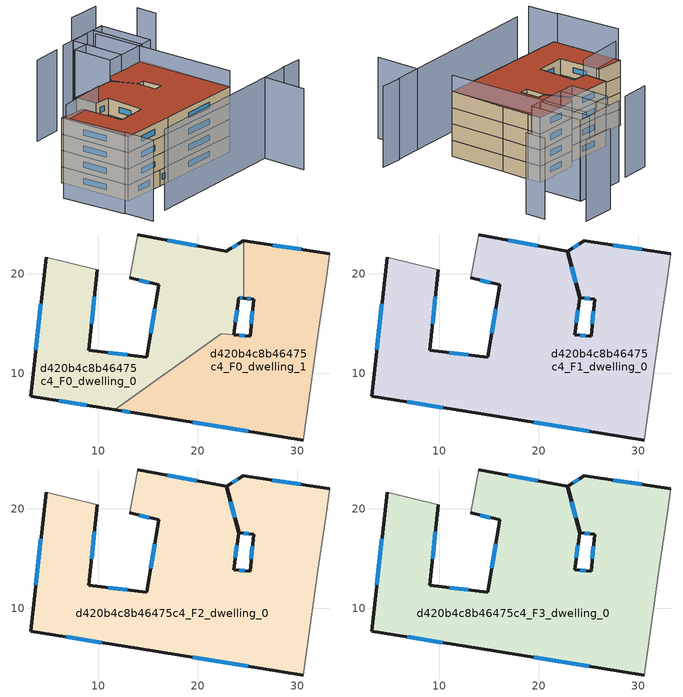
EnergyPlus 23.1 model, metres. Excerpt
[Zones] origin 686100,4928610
d420b4c8b46475c4_F0_dwelling_0
 floor ground (EU_floor_Construction): 24.59,23.3 24.66,23.29 24.66,17.53 24.14,17.59 23.61,13.87 22.37,13.98 11.68,6.32 3.23,7.7 4.76,21.63 9.89,20.38 9.07,12.29 14.88,11.62 16.08,18.87 13.19,19.57 13.96,23.89 22.9,22.25 z0
 wall outside (EU_wall_Construction): 4.76,21.63 3.23,7.7 11.68,6.32 / 13.19,19.57 16.08,18.87 14.88,11.62 9.07,12.29 9.89,20.38 / 24.59,23.3 22.9,22.25 13.96,23.89 / 23.61,13.87 24.14,17.59 24.66,17.53 z0:3
 wall adiabatic (EU_wall_Construction): 9.89,20.38 4.76,21.63 / 13.96,23.89 13.19,19.57 / 24.66,23.29 24.59,23.3 z0:3
 wall to d420b4c8b46475c4_F0_dwelling_1 (EU_wall_Construction): 24.66,17.53 24.66,23.29 / 22.37,13.98 23.61,13.87 / 11.68,6.32 22.36,13.98 z0:3
 window (EU_Window_Construction): 6.05,7.24 8.86,6.78 / 4.25,16.98 3.74,12.34 / 9.34,14.98 9.62,17.68 / 12.94,11.84 11.01,12.06 / 15.68,16.45 15.28,14.03 / 14.15,19.33 15.12,19.1 / 19.92,22.79 16.94,23.34 / 24.03,22.95 23.46,22.6 / 24.31,17.57 24.48,17.55 / 23.79,15.11 23.96,16.35 z1:2
 roof outside (EU_roof_Construction): 24.13,17.52 24.14,17.59 24.17,17.58 22.92,22.26 22.9,22.25 22.87,22.25 z3
d420b4c8b46475c4_F0_dwelling_1
 floor ground (EU_floor_Construction): 33.28,22.01 32.94,19.45 32.13,14.06 30.63,3.28 13.94,5.96 11.68,6.32 22.36,13.97 25.27,13.72 25.63,17.44 24.66,17.53 24.66,23.29 z0
 wall outside (EU_wall_Construction): 24.66,17.53 25.63,17.44 25.27,13.72 23.61,13.87 / 33.28,22.01 24.66,23.29 / 11.68,6.32 13.94,5.96 30.63,3.28 z0:3
 wall adiabatic (EU_wall_Construction): 30.63,3.28 32.13,14.06 32.94,19.45 33.28,22.01 z0:3
 window (EU_Window_Construction): 25.51,16.2 25.39,14.96 / 24.98,17.5 25.31,17.47 / 30.41,22.44 27.53,22.87 / 19.5,5.06 25.07,4.17 / 12.43,6.2 13.19,6.08 / 24.72,13.77 24.16,13.82 z1:2
d420b4c8b46475c4_F1_dwelling_0
 floor to d420b4c8b46475c4_F0_dwelling_0 (EU_floor_Construction): 22.87,22.25 24.13,17.52 23.61,13.87 22.37,13.98 11.68,6.32 3.23,7.7 4.76,21.63 9.89,20.38 9.07,12.29 14.88,11.62 16.08,18.87 13.19,19.57 13.96,23.89 z3; 24.66,23.29 24.66,17.53 24.17,17.58 22.92,22.26 24.59,23.3 z3
 floor to d420b4c8b46475c4_F0_dwelling_1 (EU_floor_Construction): 33.28,22.01 32.94,19.45 32.13,14.06 30.63,3.28 13.94,5.96 11.68,6.32 22.36,13.97 25.27,13.72 25.63,17.44 24.66,17.53 24.66,23.29 z3
 wall outside (EU_wall_Construction): 4.76,21.63 3.23,7.7 13.94,5.96 30.63,3.28 / 13.19,19.57 16.08,18.87 14.88,11.62 9.07,12.29 9.89,20.38 / 24.17,17.58 25.63,17.44 25.27,13.72 23.61,13.87 24.13,17.52 22.87,22.25 13.96,23.89 / 24.17,17.58 22.92,22.26 / 33.28,22.01 24.59,23.3 22.92,22.26 z3:6
 wall adiabatic (EU_wall_Construction): 9.89,20.38 4.76,21.63 / 13.96,23.89 13.19,19.57 / 30.63,3.28 32.13,14.06 32.94,19.45 33.28,22.01 z3:6
 window (EU_Window_Construction): 19.5,5.06 25.07,4.17 / 6.8,7.12 10.37,6.54 / 4.25,16.98 3.74,12.34 / 9.34,14.98 9.62,17.68 / 12.94,11.84 11.01,12.06 / 15.68,16.45 15.28,14.03 / 14.15,19.33 15.12,19.1 / 19.9,22.8 16.93,23.34 / 23.71,19.1 23.29,20.67 / 23.78,15.08 23.96,16.3 / 24.72,13.77 24.16,13.82 / 25.51,16.2 25.39,14.96 / 24.65,17.53 25.14,17.48 / 23.75,19.14 23.34,20.7 / 24.03,22.96 23.48,22.61 / 30.38,22.44 27.49,22.88 z4:5
d420b4c8b46475c4_F2_dwelling_0
 floor to d420b4c8b46475c4_F1_dwelling_0 (EU_floor_Construction): 33.28,22.01 32.94,19.45 32.13,14.06 30.63,3.28 13.94,5.96 3.23,7.7 4.76,21.63 9.89,20.38 9.07,12.29 14.88,11.62 16.08,18.87 13.19,19.57 13.96,23.89 22.87,22.25 24.13,17.52 23.61,13.87 25.27,13.72 25.63,17.44 24.17,17.58 22.92,22.26 24.59,23.3 z6
 wall outside (EU_wall_Construction): 4.76,21.63 3.23,7.7 13.94,5.96 30.63,3.28 / 13.19,19.57 16.08,18.87 14.88,11.62 9.07,12.29 9.89,20.38 / 24.17,17.58 25.63,17.44 25.27,13.72 23.61,13.87 24.13,17.52 22.87,22.25 13.96,23.89 / 24.17,17.58 22.92,22.26 / 33.28,22.01 24.59,23.3 22.92,22.26 z6:9
 wall adiabatic (EU_wall_Construction): 9.89,20.38 4.76,21.63 / 13.96,23.89 13.19,19.57 / 30.63,3.28 32.13,14.06 32.94,19.45 33.28,22.01 z6:9
 window (EU_Window_Construction): 19.5,5.06 25.07,4.17 / 6.8,7.12 10.37,6.54 / 4.25,16.98 3.74,12.34 / 9.34,14.98 9.62,17.68 / 12.94,11.84 11.01,12.06 / 15.68,16.45 15.28,14.03 / 14.15,19.33 15.12,19.1 / 19.9,22.8 16.93,23.34 / 23.71,19.1 23.29,20.67 / 23.78,15.08 23.96,16.3 / 24.72,13.77 24.16,13.82 / 25.51,16.2 25.39,14.96 / 24.65,17.53 25.14,17.48 / 23.75,19.14 23.34,20.7 / 24.03,22.96 23.48,22.61 / 30.38,22.44 27.49,22.88 z7:8
d420b4c8b46475c4_F3_dwelling_0
 floor to d420b4c8b46475c4_F2_dwelling_0 (EU_floor_Construction): 33.28,22.01 32.94,19.45 32.13,14.06 30.63,3.28 13.94,5.96 3.23,7.7 4.76,21.63 9.89,20.38 9.07,12.29 14.88,11.62 16.08,18.87 13.19,19.57 13.96,23.89 22.87,22.25 24.13,17.52 23.61,13.87 25.27,13.72 25.63,17.44 24.17,17.58 22.92,22.26 24.59,23.3 z9
 wall outside (EU_wall_Construction): 4.76,21.63 3.23,7.7 13.94,5.96 30.63,3.28 / 13.19,19.57 16.08,18.87 14.88,11.62 9.07,12.29 9.89,20.38 / 24.17,17.58 25.63,17.44 25.27,13.72 23.61,13.87 24.13,17.52 22.87,22.25 13.96,23.89 / 24.17,17.58 22.92,22.26 / 33.28,22.01 24.59,23.3 22.92,22.26 z9:12
 wall adiabatic (EU_wall_Construction): 9.89,20.38 4.76,21.63 / 13.96,23.89 13.19,19.57 / 30.63,3.28 32.13,14.06 32.94,19.45 33.28,22.01 z9:12
 window (EU_Window_Construction): 19.5,5.06 25.07,4.17 / 6.8,7.12 10.37,6.54 / 4.25,16.98 3.74,12.34 / 9.34,14.98 9.62,17.68 / 12.94,11.84 11.01,12.06 / 15.68,16.45 15.28,14.03 / 14.15,19.33 15.12,19.1 / 19.9,22.8 16.93,23.34 / 23.71,19.1 23.29,20.67 / 23.78,15.08 23.96,16.3 / 24.72,13.77 24.16,13.82 / 25.51,16.2 25.39,14.96 / 24.65,17.53 25.14,17.48 / 23.75,19.14 23.34,20.7 / 24.03,22.96 23.48,22.61 / 30.38,22.44 27.49,22.88 z10:11
 roof outside (EU_roof_Construction): 30.63,3.28 32.13,14.06 32.94,19.45 33.28,22.01 24.59,23.3 22.92,22.26 24.17,17.58 25.63,17.44 25.27,13.72 23.61,13.87 24.13,17.52 22.87,22.25 13.96,23.89 13.19,19.57 16.08,18.87 14.88,11.62 9.07,12.29 9.89,20.38 4.76,21.63 3.23,7.7 13.94,5.96 z12
shading: 3.02,0.45 31.05,-3.29 / -1.56,5.65 -2.12,-0.17 / -0.86,18.01 -1.81,5.55 / 36.42,-3.82 40.68,-4.57 / 29.94,-11.61 31.05,-3.29 / 31.05,-3.29 36.39,-4 / 30.63,3.28 33.57,31.13 / 46.27,26.57 46.86,30.52 / 37,31.88 26.35,33.43 / 44.05,37.04 37.48,38.1 / 13.73,19.52 4,20.32 / 24.06,33.46 18.45,34.12 / 24.58,23.27 25.6,30.73 / 25.6,30.73 28.75,30.3 / 28.75,30.3 27.74,22.84 / 27.74,22.84 24.58,23.27 / 33.28,22.02 34.62,32.35 / 34.62,32.35 37.02,32.04 / 37.02,32.04 35.68,21.7 / 35.68,21.7 33.28,22.02 / 34.61,32.25 33.28,22.02 / 33.28,22.02 27.64,22.75 / 27.64,22.75 28.97,32.99 / 28.97,32.99 34.61,32.25 z0:15
[Building]
EU S2 Campaign: North Axis=0; Terrain=City; Solar Distribution=FullExterior
[Site:Location]
Bologna: Latitude=44.5; Longitude=11.25; Time Zone=1; Elevation=37
[SizingPeriod:WeatherFileDays]
AnnualSizingPeriod: Begin Month=1; Begin Day of Month=1; End Month=12; End Day of Month=31; Day of Week for Start Day=Monday; Use Weather File Daylight Saving Period=No; Use Weather File Rain and Snow Indicators=No
[MATERIAL]
EU_InternalMass_Material: Roughness=MediumRough; Thickness=0.1; Conductivity=1; Density=1800; Specific Heat=900; Thermal Absorptance=0.9; Solar Absorptance=0.7; Visible Absorptance=0.7
[MATERIAL:NOMASS] Roughness=MediumRough; Thermal Absorptance=0.9; Solar Absorptance=0.7; Visible Absorptance=0.7
Name | Thermal Resistance
EU_wall_NoMass | 0.937881
EU_roof_NoMass | 0.548572
EU_floor_NoMass | 0.71348
[WINDOWMATERIAL:SIMPLEGLAZINGSYSTEM]
EU_Window_SimpleGlazing: UFactor=4.25633; Solar Heat Gain Coefficient=0.85; Visible Transmittance=0.85
[CONSTRUCTION]
EU_wall_Construction: EU_wall_NoMass
EU_roof_Construction: EU_roof_NoMass
EU_floor_Construction: EU_floor_NoMass
EU_InternalMass_Construction: EU_InternalMass_Material
EU_Window_Construction: EU_Window_SimpleGlazing
[ZONE] Type=1; Multiplier=1; Ceiling Height=autocalculate; Floor Area=autocalculate; Part of Total Floor Area=Yes
Name | Volume
d420b4c8b46475c4_F0_dwelling_0 | 628.503
d420b4c8b46475c4_F1_dwelling_0 | 1252.05
d420b4c8b46475c4_F2_dwelling_0; d420b4c8b46475c4_F3_dwelling_0 | 1252.07
d420b4c8b46475c4_F0_dwelling_1 | 624.272
[INTERNALMASS] Construction=EU_InternalMass_Construction
Name | Zone or ZoneList | Surface Area
d420b4c8b46475c4_F0_dwelling_0_EU_InternalMass | d420b4c8b46475c4_F0_dwelling_0 | 209.501
d420b4c8b46475c4_F0_dwelling_1_EU_InternalMass | d420b4c8b46475c4_F0_dwelling_1 | 208.095
d420b4c8b46475c4_F1_dwelling_0_EU_InternalMass | d420b4c8b46475c4_F1_dwelling_0 | 417.357
d420b4c8b46475c4_F2_dwelling_0_EU_InternalMass | d420b4c8b46475c4_F2_dwelling_0 | 417.357
d420b4c8b46475c4_F3_dwelling_0_EU_InternalMass | d420b4c8b46475c4_F3_dwelling_0 | 417.357
[OTHEREQUIPMENT] Fuel Type=Electricity; Design Level Calculation Method=Watts/Area; Power per Zone Floor Area=1; Fraction Latent=0; Fraction Radiant=0; Fraction Lost=0; Carbon Dioxide Generation Rate=0; EndUse Subcategory=EU_Step8_InternalGains
Name | Zone or ZoneList or Space or SpaceList | Schedule
EU_Step8_InternalGain_d420b4c8b46475c4_F0_dwelling_0_f000 | d420b4c8b46475c4_F0_dwelling_0 | EU_Step8_GainSchedule_d420b4c8b46475c4_F0_dwelling_0_f000
EU_Step8_InternalGain_d420b4c8b46475c4_F0_dwelling_1_f000 | d420b4c8b46475c4_F0_dwelling_1 | EU_Step8_GainSchedule_d420b4c8b46475c4_F0_dwelling_1_f000
EU_Step8_InternalGain_d420b4c8b46475c4_F1_dwelling_0_f000 | d420b4c8b46475c4_F1_dwelling_0 | EU_Step8_GainSchedule_d420b4c8b46475c4_F1_dwelling_0_f000
EU_Step8_InternalGain_d420b4c8b46475c4_F2_dwelling_0_f000 | d420b4c8b46475c4_F2_dwelling_0 | EU_Step8_GainSchedule_d420b4c8b46475c4_F2_dwelling_0_f000
EU_Step8_InternalGain_d420b4c8b46475c4_F3_dwelling_0_f000 | d420b4c8b46475c4_F3_dwelling_0 | EU_Step8_GainSchedule_d420b4c8b46475c4_F3_dwelling_0_f000
[ZONEVENTILATION:DESIGNFLOWRATE] Schedule=EU_AlwaysOn; Design Flow Rate Calculation Method=AirChanges/Hour; Air Changes per Hour=0.687892; Ventilation Type=Natural; Fan Pressure Rise=0; Fan Total Efficiency=1; Constant Term Coefficient=1; Temperature Term Coefficient=0; Velocity Term Coefficient=0; Velocity Squared Term Coefficient=0; Minimum Indoor Temperature=-100; Maximum Indoor Temperature=100; Delta Temperature=-100; Minimum Outdoor Temperature=-100; Maximum Outdoor Temperature=100; Maximum Wind Speed=40
Name | Zone or ZoneList or Space or SpaceList
EU_ConstantAir_d420b4c8b46475c4_F0_dwelling_0 | d420b4c8b46475c4_F0_dwelling_0
EU_ConstantAir_d420b4c8b46475c4_F0_dwelling_1 | d420b4c8b46475c4_F0_dwelling_1
EU_ConstantAir_d420b4c8b46475c4_F1_dwelling_0 | d420b4c8b46475c4_F1_dwelling_0
EU_ConstantAir_d420b4c8b46475c4_F2_dwelling_0 | d420b4c8b46475c4_F2_dwelling_0
EU_ConstantAir_d420b4c8b46475c4_F3_dwelling_0 | d420b4c8b46475c4_F3_dwelling_0
[HVACTEMPLATE:THERMOSTAT] Constant Heating Setpoint=20; Constant Cooling Setpoint=50
EU_HeatOnly_d420b4c8b46475c4_F0_dwelling_0; EU_HeatOnly_d420b4c8b46475c4_F0_dwelling_1; EU_HeatOnly_d420b4c8b46475c4_F1_dwelling_0; EU_HeatOnly_d420b4c8b46475c4_F2_dwelling_0; EU_HeatOnly_d420b4c8b46475c4_F3_dwelling_0
[HVACTEMPLATE:ZONE:IDEALLOADSAIRSYSTEM] System Availability Schedule=EU_AlwaysOn; Maximum Heating Supply Air Temperature=50; Minimum Cooling Supply Air Temperature=13; Maximum Heating Supply Air Humidity Ratio=0.0156; Minimum Cooling Supply Air Humidity Ratio=0.0077; Heating Limit=NoLimit; Cooling Limit=NoLimit; Heating Availability Schedule=EU_AlwaysOn; Cooling Availability Schedule=EU_CoolingOff; Dehumidification Control Type=ConstantSensibleHeatRatio; Cooling Sensible Heat Ratio=0.7; Dehumidification Setpoint=60; Humidification Control Type=None; Humidification Setpoint=30; Outdoor Air Method=None; Outdoor Air Flow Rate per Person=0.00944; Outdoor Air Flow Rate per Zone Floor Area=0; Outdoor Air Flow Rate per Zone=0; Demand Controlled Ventilation Type=None; Outdoor Air Economizer Type=NoEconomizer; Heat Recovery Type=None; Sensible Heat Recovery Effectiveness=0.7; Latent Heat Recovery Effectiveness=0.65
Name | Template Thermostat
d420b4c8b46475c4_F0_dwelling_0 | EU_HeatOnly_d420b4c8b46475c4_F0_dwelling_0
d420b4c8b46475c4_F0_dwelling_1 | EU_HeatOnly_d420b4c8b46475c4_F0_dwelling_1
d420b4c8b46475c4_F1_dwelling_0 | EU_HeatOnly_d420b4c8b46475c4_F1_dwelling_0
d420b4c8b46475c4_F2_dwelling_0 | EU_HeatOnly_d420b4c8b46475c4_F2_dwelling_0
d420b4c8b46475c4_F3_dwelling_0 | EU_HeatOnly_d420b4c8b46475c4_F3_dwelling_0
[SIZING:ZONE] Zone Cooling Design Supply Air Temperature Input Method=SupplyAirTemperature; Zone Cooling Design Supply Air Temperature=13; Zone Heating Design Supply Air Temperature Input Method=SupplyAirTemperature; Zone Heating Design Supply Air Temperature=50; Zone Cooling Design Supply Air Humidity Ratio=0.008; Zone Heating Design Supply Air Humidity Ratio=0.008; Cooling Design Air Flow Method=DesignDay; Cooling Design Air Flow Rate=0; Cooling Minimum Air Flow per Zone Floor Area=0.000762; Cooling Minimum Air Flow=0; Cooling Minimum Air Flow Fraction=0.2; Heating Design Air Flow Method=DesignDay; Heating Design Air Flow Rate=0; Heating Maximum Air Flow per Zone Floor Area=0.002032; Heating Maximum Air Flow=0.141576; Heating Maximum Air Flow Fraction=0.3; Account for Dedicated Outdoor Air System=No; Dedicated Outdoor Air System Control Strategy=NeutralSupplyAir; Dedicated Outdoor Air Low Setpoint Temperature for Design=autosize; Dedicated Outdoor Air High Setpoint Temperature for Design=autosize; Zone Load Sizing Method=Sensible Load Only No Latent Load; Zone Latent Cooling Design Supply Air Humidity Ratio Input Method=HumidityRatioDifference; Zone Cooling Design Supply Air Humidity Ratio Difference=0.005; Zone Latent Heating Design Supply Air Humidity Ratio Input Method=HumidityRatioDifference; Zone Humidification Design Supply Air Humidity Ratio Difference=0.005
d420b4c8b46475c4_F0_dwelling_0; d420b4c8b46475c4_F0_dwelling_1; d420b4c8b46475c4_F1_dwelling_0; d420b4c8b46475c4_F2_dwelling_0; d420b4c8b46475c4_F3_dwelling_0
[SCHEDULE:CONSTANT]
Name | Hourly Value
EU_AlwaysOn | 1
EU_CoolingOff | 0
[SCHEDULE:FILE] Column Number=1; Rows to Skip at Top=0; Number of Hours of Data=8760; Column Separator=Comma; Interpolate to Timestep=No; Minutes per Item=60; Adjust Schedule for Daylight Savings=Yes
Name | File
EU_Step8_GainSchedule_d420b4c8b46475c4_F0_dwelling_0_f000 | ../../schedules/d420b4c8b46475c4/d420b4c8b46475c4_F0_dwelling_0_f000_gain.csv
EU_Step8_GainSchedule_d420b4c8b46475c4_F0_dwelling_1_f000 | ../../schedules/d420b4c8b46475c4/d420b4c8b46475c4_F0_dwelling_1_f000_gain.csv
EU_Step8_GainSchedule_d420b4c8b46475c4_F1_dwelling_0_f000 | ../../schedules/d420b4c8b46475c4/d420b4c8b46475c4_F1_dwelling_0_f000_gain.csv
EU_Step8_GainSchedule_d420b4c8b46475c4_F2_dwelling_0_f000 | ../../schedules/d420b4c8b46475c4/d420b4c8b46475c4_F2_dwelling_0_f000_gain.csv
EU_Step8_GainSchedule_d420b4c8b46475c4_F3_dwelling_0_f000 | ../../schedules/d420b4c8b46475c4/d420b4c8b46475c4_F3_dwelling_0_f000_gain.csv
